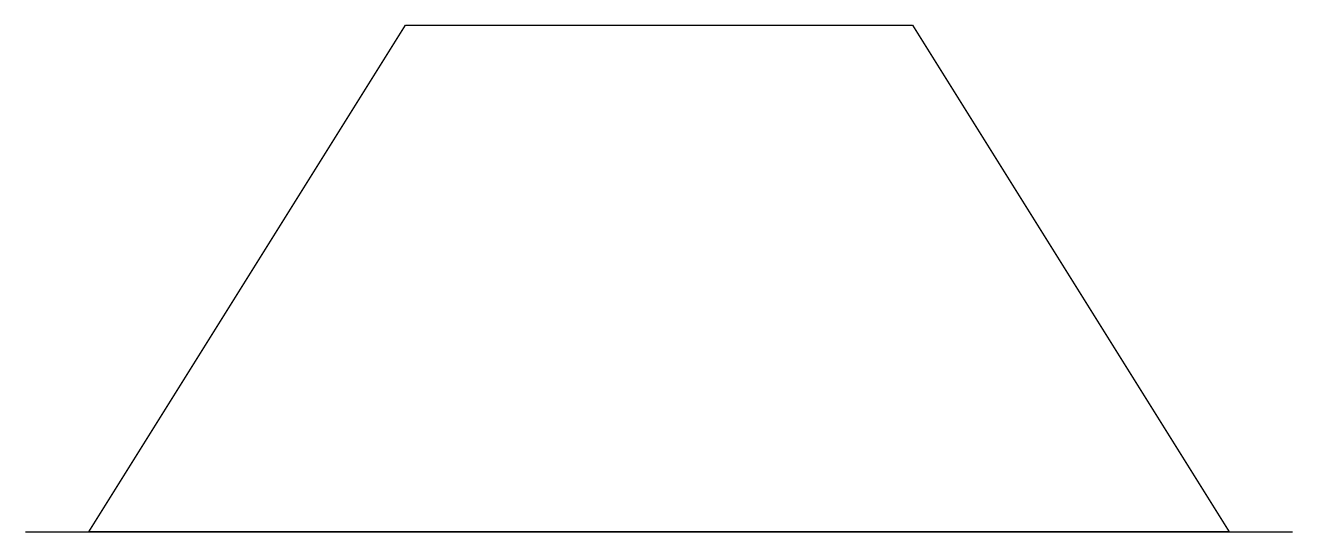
# Model space of a CAD drawing. Extents: x 2.8 to 29.2, y -2.8 to 7.8.
import ezdxf

# ---------------------------------------------------------------- set-up
doc = ezdxf.new("R2010")
doc.units = 0
doc.layers.add('DEFAULT_255_2_778', color=255, linetype='CONTINUOUS')

msp = doc.modelspace()

# ---------------------------------------------------------------- linework, layer by layer
at = {"layer": 'DEFAULT_255_2_778'}
for p, q in [((4.101, -2.778), (10.716, 7.805)), ((10.716, 7.805), (21.299, 7.805)), ((21.299, 7.805), (27.914, -2.778)), ((2.778, -2.778), (29.236, -2.778)), ((27.914, -2.778), (4.101, -2.778))]:
    msp.add_line(p, q, dxfattribs=at)

doc.saveas('drawing.dxf')
